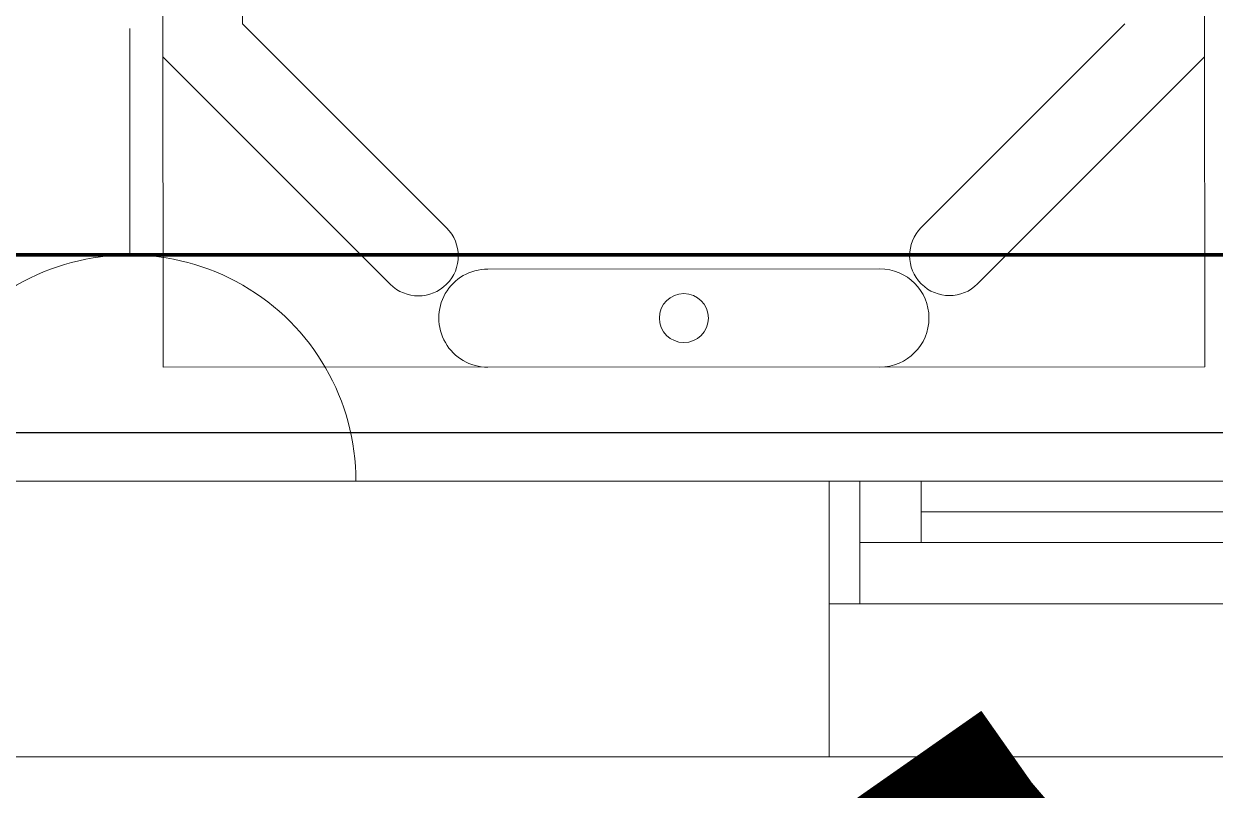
# Model space of a CAD drawing. Header units: metres. Extents: x 75097 to 220695, y -1557923 to -1361206.
# Drawn here: x 145995 to 146967, y -1411780 to -1411155 of the extents above; entities that cross this region are included whole.
import ezdxf

# ---------------------------------------------------------------- set-up
doc = ezdxf.new("R2010")
doc.units = ezdxf.units.M
doc.layers.get('0').update_dxf_attribs({"lineweight": 0})
for name, color, linetype, lineweight in [('A-100 - Copy$0$Aluminum', 8, 'Continuous', 0), ('A-100 - Copy$0$Medical Equipment and Furniture', 8, 'Continuous', 0), ('A-100 - Copy$0$Medical Equipment and Furniture1', 8, 'Continuous', 5), ('A-100 - Copy$0$Proj', 8, 'Continuous', 0), ('A-100 - Copy$0$Walls', 8, 'Continuous', 0)]:
    doc.layers.add(name, color=color, linetype=linetype, lineweight=lineweight)
doc.layers.add('A-100 - Copy$0$axes', color=8, linetype='Continuous')
doc.layers.add('E-POWR', color=7, linetype='Continuous', lineweight=9, true_color=0x4e7e3e)
doc.layers.add('REV 01', color=7, linetype='Continuous', lineweight=0, true_color=0xe41b4d)

# ---------------------------------------------------------------- blocks, each defined once
blk = doc.blocks.new('NORMAL SOCKET')
at = {"layer": 'E-POWR'}
for p, q in [((0, 307.7), (0, 615.4)), ((-307.7, 0), (307.7, 0))]:
    blk.add_line(p, q, dxfattribs=at)
blk.add_ellipse((0, 0), major_axis=(32.8, 305.9), ratio=1, start_param=4.81904, end_param=7.960633, dxfattribs=at)
blk = doc.blocks.new('*X149')
for p, q in [((5, 3), (5, 3)), ((5, 3), (5, 3)), ((5, 3), (5, 3)), ((5, 3), (5, 3)), ((5, 3), (5, 3)), ((5, 3), (5, 3)), ((5, 3), (5, 3)), ((5, 3), (5, 3)), ((5, 3), (5, 3)), ((5, 3), (5, 3)), ((5, 3), (5, 3)), ((5, 3), (5, 3)), ((5, 3), (5, 3)), ((5, 3), (5, 3)), ((5, 3), (5, 3)), ((5, 3), (5, 3)), ((5, 3), (5, 3)), ((5, 3), (5, 3)), ((5, 3), (5, 3)), ((5, 3), (5, 3)), ((5, 3), (5, 3)), ((5, 3), (5, 3)), ((5, 3), (5, 3)), ((5, 3), (5, 3)), ((5, 3), (5, 3)), ((5, 3), (5, 3)), ((5, 3), (5, 3)), ((5, 3), (5, 3)), ((5, 3), (5, 3)), ((5, 3), (5, 3)), ((5, 3), (5, 3)), ((5, 3), (5, 3)), ((5, 3), (5, 3)), ((5, 3), (5, 3)), ((5, 3), (5, 3)), ((5, 3), (5, 3)), ((5, 3), (5, 3)), ((5, 3), (5, 3)), ((5, 3), (5, 3)), ((5, 3), (5, 3)), ((5, 3), (5, 3)), ((5, 3), (5, 3)), ((5, 3), (5, 3)), ((5, 3), (5, 3)), ((5, 3), (5, 3)), ((5, 3), (5, 3)), ((5, 3), (5, 3)), ((5, 3), (5, 3)), ((5, 3), (5, 3)), ((5, 3), (5, 3)), ((5, 3), (5, 3)), ((5, 3), (5, 3)), ((5, 3), (5, 3)), ((5, 3), (5, 3)), ((5, 3), (5, 3)), ((5, 3), (5, 3)), ((5, 3), (5, 3)), ((5, 3), (5, 3)), ((5, 3), (5, 3)), ((5, 3), (5, 3)), ((5, 3), (5, 3)), ((5, 3), (5, 3)), ((5, 3), (5, 3)), ((5, 3), (5, 3)), ((5, 3), (5, 3)), ((5, 3), (5, 3)), ((6, 3), (5, 3)), ((5, 3), (5, 3)), ((6, 3), (5, 3)), ((5, 3), (5, 3)), ((6, 3), (5, 3)), ((5, 3), (5, 3)), ((6, 3), (5, 3)), ((5, 3), (5, 3)), ((5, 3), (5, 3)), ((5, 3), (5, 3)), ((5, 3), (5, 3)), ((5, 3), (5, 3)), ((5, 3), (5, 3)), ((5, 3), (5, 3)), ((5, 3), (5, 3)), ((5, 3), (5, 3)), ((5, 3), (5, 3)), ((5, 3), (5, 3)), ((5, 3), (5, 3)), ((5, 3), (5, 3)), ((5, 3), (5, 3)), ((5, 3), (5, 3)), ((5, 3), (5, 3)), ((5, 3), (5, 3)), ((5, 3), (5, 3)), ((5, 3), (5, 3)), ((5, 3), (5, 3)), ((5, 3), (5, 3)), ((5, 3), (5, 3)), ((5, 3), (5, 3)), ((6, 3), (6, 3)), ((6, 3), (6, 3)), ((6, 3), (6, 3)), ((6, 3), (6, 3)), ((6, 3), (6, 3)), ((6, 3), (6, 3)), ((6, 3), (6, 3)), ((6, 3), (6, 3)), ((6, 3), (6, 3)), ((6, 3), (6, 3)), ((6, 3), (6, 3)), ((6, 3), (6, 3)), ((6, 3), (6, 3)), ((6, 3), (6, 3)), ((6, 3), (6, 3)), ((6, 3), (6, 3)), ((6, 3), (6, 3)), ((6, 3), (6, 3)), ((6, 3), (6, 3)), ((6, 3), (6, 3)), ((6, 3), (6, 3)), ((6, 3), (6, 3)), ((6, 3), (6, 3)), ((6, 3), (6, 3)), ((6, 3), (6, 3)), ((6, 3), (6, 3)), ((6, 3), (6, 3)), ((6, 3), (6, 3)), ((6, 3), (6, 3)), ((6, 3), (6, 3)), ((6, 3), (6, 3)), ((6, 3), (6, 3)), ((6, 3), (6, 3)), ((6, 3), (6, 3)), ((6, 3), (6, 3)), ((6, 3), (6, 3)), ((6, 3), (6, 3)), ((6, 3), (6, 3)), ((6, 3), (6, 3)), ((6, 3), (6, 3)), ((6, 3), (6, 3)), ((6, 3), (6, 3)), ((6, 3), (6, 3)), ((6, 3), (6, 3)), ((6, 3), (6, 3)), ((6, 3), (6, 3)), ((6, 3), (6, 3)), ((6, 3), (6, 3)), ((6, 3), (6, 3)), ((6, 3), (6, 3)), ((6, 3), (6, 3)), ((6, 3), (6, 3)), ((6, 3), (6, 3)), ((6, 3), (6, 3)), ((6, 3), (6, 3)), ((6, 3), (6, 3)), ((6, 3), (6, 3)), ((6, 3), (6, 3)), ((6, 3), (6, 3)), ((6, 3), (6, 3)), ((6, 3), (6, 3)), ((6, 3), (6, 3)), ((6, 3), (6, 3)), ((6, 3), (6, 3)), ((6, 3), (6, 3)), ((6, 3), (6, 3)), ((6, 3), (6, 3)), ((6, 3), (6, 3)), ((6, 3), (6, 3)), ((6, 3), (6, 3)), ((6, 3), (6, 3)), ((6, 3), (6, 3)), ((6, 3), (6, 3)), ((6, 3), (6, 3)), ((6, 3), (6, 3)), ((6, 3), (6, 3)), ((6, 3), (6, 3)), ((6, 3), (6, 3)), ((6, 3), (6, 3)), ((6, 3), (6, 3)), ((6, 3), (6, 3)), ((6, 3), (6, 3)), ((6, 3), (6, 3)), ((6, 3), (6, 3)), ((6, 3), (6, 3)), ((6, 3), (6, 3)), ((6, 3), (6, 3)), ((6, 3), (6, 3)), ((6, 3), (6, 3)), ((6, 3), (6, 3)), ((6, 3), (6, 3)), ((6, 3), (6, 3)), ((6, 3), (6, 3)), ((6, 3), (6, 3)), ((6, 3), (6, 3)), ((6, 3), (6, 3)), ((6, 3), (6, 3)), ((6, 3), (6, 3)), ((6, 3), (6, 3)), ((6, 3), (6, 3)), ((6, 3), (6, 3)), ((6, 3), (6, 3)), ((6, 3), (6, 3)), ((6, 3), (6, 3)), ((6, 3), (6, 3)), ((6, 3), (6, 3)), ((6, 3), (6, 3)), ((6, 3), (6, 3)), ((6, 3), (6, 3)), ((6, 3), (6, 3)), ((6, 3), (6, 3)), ((6, 3), (6, 3)), ((6, 3), (6, 3)), ((6, 3), (6, 3)), ((6, 3), (6, 3)), ((6, 3), (6, 3)), ((6, 3), (6, 3)), ((6, 3), (6, 3)), ((6, 3), (6, 3)), ((6, 3), (6, 3)), ((6, 3), (6, 3)), ((6, 3), (6, 3)), ((6, 3), (6, 3)), ((6, 3), (6, 3)), ((6, 3), (6, 3)), ((6, 3), (6, 3)), ((6, 3), (6, 3)), ((6, 3), (6, 3)), ((6, 3), (6, 3)), ((6, 3), (6, 3)), ((6, 3), (6, 3)), ((6, 3), (6, 3)), ((6, 3), (6, 3)), ((6, 3), (6, 3)), ((6, 3), (6, 3)), ((6, 3), (6, 3)), ((6, 3), (6, 3)), ((6, 3), (6, 3)), ((6, 3), (6, 3)), ((6, 3), (6, 3)), ((6, 3), (6, 3)), ((6, 3), (6, 3)), ((6, 3), (6, 3)), ((6, 3), (6, 3)), ((6, 3), (6, 3)), ((6, 3), (6, 3)), ((6, 3), (6, 3)), ((6, 3), (6, 3)), ((6, 3), (6, 3)), ((6, 3), (6, 3)), ((6, 3), (6, 3)), ((6, 3), (6, 3)), ((6, 3), (6, 3)), ((6, 3), (6, 3)), ((6, 3), (6, 3)), ((6, 3), (6, 3)), ((6, 3), (6, 3)), ((6, 3), (6, 3)), ((6, 3), (6, 3)), ((6, 3), (6, 3)), ((6, 3), (6, 3)), ((6, 3), (6, 3)), ((6, 3), (6, 3)), ((6, 3), (6, 3)), ((6, 3), (6, 3)), ((6, 3), (6, 3)), ((6, 3), (6, 3)), ((6, 3), (6, 3)), ((6, 3), (6, 3)), ((6, 3), (6, 3)), ((6, 3), (6, 3)), ((6, 3), (6, 3)), ((6, 3), (6, 3)), ((6, 3), (6, 3)), ((6, 3), (6, 3)), ((6, 3), (6, 3)), ((6, 3), (6, 3)), ((6, 3), (6, 3)), ((6, 3), (6, 3)), ((6, 3), (6, 3)), ((6, 3), (6, 3)), ((6, 3), (6, 3)), ((6, 3), (6, 3)), ((6, 3), (6, 3)), ((6, 3), (6, 3)), ((6, 3), (6, 3)), ((6, 3), (6, 3)), ((6, 3), (6, 3)), ((6, 3), (6, 3)), ((6, 3), (6, 3)), ((6, 3), (6, 3)), ((6, 3), (6, 3)), ((6, 3), (6, 3)), ((6, 3), (6, 3)), ((6, 3), (6, 3)), ((6, 3), (6, 3)), ((6, 3), (6, 3)), ((6, 3), (6, 3)), ((6, 3), (6, 3)), ((6, 3), (6, 3)), ((6, 3), (6, 3)), ((6, 3), (6, 3)), ((6, 3), (6, 3)), ((6, 3), (6, 3)), ((6, 3), (5, 3)), ((6, 3), (5, 3)), ((6, 3), (5, 3)), ((6, 3), (5, 3)), ((6, 3), (5, 3)), ((6, 3), (6, 3)), ((6, 3), (6, 3)), ((6, 3), (6, 3)), ((6, 3), (6, 3)), ((6, 3), (6, 3)), ((6, 3), (6, 3)), ((6, 3), (6, 3)), ((6, 3), (6, 3)), ((6, 3), (6, 3)), ((6, 3), (6, 3)), ((6, 3), (6, 3)), ((6, 3), (6, 3)), ((6, 3), (6, 3)), ((6, 3), (6, 3)), ((6, 3), (6, 3)), ((6, 3), (6, 3)), ((6, 3), (6, 3)), ((6, 3), (6, 3)), ((6, 3), (6, 3)), ((6, 3), (6, 3)), ((6, 3), (6, 3)), ((6, 3), (6, 3)), ((6, 3), (6, 3)), ((6, 3), (6, 3)), ((6, 3), (6, 3)), ((6, 3), (6, 3)), ((6, 3), (6, 3)), ((6, 3), (6, 3)), ((6, 3), (6, 3)), ((6, 3), (6, 3)), ((6, 3), (6, 3)), ((6, 3), (6, 3)), ((6, 3), (6, 3)), ((6, 3), (6, 3)), ((6, 3), (6, 3)), ((6, 3), (6, 3)), ((6, 3), (6, 3)), ((6, 3), (6, 3)), ((6, 3), (6, 3)), ((6, 3), (6, 3)), ((6, 3), (6, 3)), ((6, 3), (6, 3)), ((6, 3), (6, 3)), ((6, 3), (6, 3)), ((6, 3), (6, 3)), ((6, 3), (6, 3)), ((6, 3), (6, 3)), ((6, 3), (6, 3)), ((6, 3), (6, 3)), ((6, 3), (6, 3)), ((6, 3), (6, 3)), ((6, 3), (6, 3)), ((6, 3), (6, 3)), ((6, 3), (6, 3)), ((6, 3), (6, 3)), ((6, 3), (6, 3)), ((6, 3), (6, 3)), ((6, 3), (6, 3)), ((6, 3), (6, 3)), ((6, 3), (6, 3)), ((6, 3), (6, 3)), ((6, 3), (6, 3)), ((6, 3), (6, 3)), ((6, 3), (6, 3)), ((6, 3), (6, 3)), ((6, 3), (6, 3)), ((6, 3), (6, 3)), ((6, 3), (6, 3)), ((6, 3), (6, 3)), ((6, 3), (6, 3)), ((6, 3), (6, 3)), ((6, 3), (6, 3)), ((6, 3), (6, 3)), ((6, 3), (6, 3)), ((6, 3), (6, 3)), ((6, 3), (6, 3)), ((6, 3), (6, 3)), ((6, 3), (6, 3)), ((6, 3), (6, 3)), ((6, 3), (6, 3)), ((6, 3), (6, 3)), ((6, 3), (6, 3)), ((6, 3), (6, 3)), ((6, 3), (6, 3)), ((6, 3), (6, 3)), ((6, 3), (6, 3)), ((6, 3), (6, 3)), ((6, 3), (6, 3)), ((6, 3), (6, 3)), ((6, 3), (6, 3)), ((6, 3), (6, 3)), ((6, 3), (6, 3)), ((6, 3), (6, 3)), ((6, 3), (6, 3)), ((6, 3), (6, 3)), ((6, 3), (6, 3)), ((6, 3), (6, 3)), ((6, 3), (6, 3)), ((6, 3), (6, 3)), ((6, 3), (6, 3)), ((6, 3), (6, 3)), ((6, 3), (6, 3)), ((6, 3), (6, 3)), ((6, 3), (6, 3)), ((6, 3), (6, 3)), ((6, 3), (6, 3)), ((6, 3), (6, 3)), ((6, 3), (6, 3)), ((6, 3), (6, 3)), ((6, 3), (6, 3)), ((6, 3), (6, 3)), ((6, 3), (6, 3)), ((6, 3), (6, 3)), ((6, 3), (6, 3)), ((6, 3), (6, 3)), ((6, 3), (6, 3)), ((6, 3), (6, 3)), ((6, 3), (6, 3)), ((6, 3), (6, 3)), ((6, 3), (6, 3)), ((6, 3), (6, 3)), ((6, 3), (6, 3)), ((6, 3), (6, 3)), ((6, 3), (6, 3)), ((6, 3), (6, 3)), ((6, 3), (6, 3)), ((6, 3), (6, 3)), ((6, 3), (6, 3)), ((6, 3), (6, 3)), ((6, 3), (6, 3)), ((6, 3), (6, 3)), ((6, 3), (6, 3)), ((6, 3), (6, 3)), ((6, 3), (6, 3)), ((6, 3), (6, 3)), ((6, 3), (6, 3)), ((6, 3), (6, 3)), ((6, 3), (6, 3)), ((6, 3), (6, 3)), ((6, 3), (6, 3)), ((6, 3), (6, 3)), ((6, 3), (6, 3)), ((6, 3), (6, 3)), ((6, 3), (6, 3)), ((6, 3), (6, 3)), ((6, 3), (6, 3)), ((6, 3), (6, 3)), ((6, 3), (6, 3)), ((6, 3), (6, 3)), ((6, 3), (6, 3)), ((6, 3), (6, 3)), ((6, 3), (6, 3)), ((6, 3), (6, 3)), ((6, 3), (6, 3)), ((6, 3), (6, 3)), ((6, 3), (6, 3)), ((6, 3), (6, 3)), ((6, 3), (6, 3)), ((6, 3), (6, 3)), ((6, 3), (6, 3)), ((6, 3), (6, 3)), ((6, 3), (6, 3)), ((6, 3), (6, 3)), ((6, 3), (6, 3)), ((6, 3), (6, 3)), ((6, 3), (6, 3)), ((6, 3), (6, 3)), ((6, 3), (6, 3)), ((6, 3), (6, 3)), ((6, 3), (6, 3)), ((6, 3), (6, 3)), ((6, 3), (6, 3)), ((6, 3), (6, 3)), ((6, 3), (6, 3)), ((6, 3), (6, 3)), ((6, 3), (6, 3)), ((6, 3), (6, 3)), ((6, 3), (6, 3)), ((6, 3), (6, 3)), ((6, 3), (6, 3)), ((6, 3), (6, 3)), ((6, 3), (6, 3)), ((6, 3), (6, 3)), ((6, 3), (6, 3)), ((6, 3), (6, 3)), ((6, 3), (6, 3)), ((6, 3), (6, 3)), ((6, 3), (6, 3)), ((6, 3), (6, 3)), ((6, 3), (6, 3)), ((6, 3), (6, 3)), ((6, 3), (6, 3)), ((6, 3), (6, 3)), ((6, 3), (6, 3)), ((6, 3), (6, 3)), ((6, 3), (6, 3)), ((6, 3), (6, 3)), ((6, 3), (6, 3)), ((6, 3), (6, 3)), ((6, 3), (6, 3)), ((6, 3), (6, 3)), ((6, 3), (6, 3)), ((6, 3), (6, 3)), ((6, 3), (6, 3)), ((6, 3), (6, 3)), ((6, 3), (6, 3)), ((6, 3), (6, 3)), ((6, 3), (6, 3)), ((6, 3), (6, 3)), ((6, 3), (6, 3)), ((6, 3), (6, 3)), ((6, 3), (6, 3)), ((6, 3), (6, 3)), ((6, 3), (6, 3)), ((6, 3), (6, 3)), ((6, 3), (6, 3)), ((6, 3), (6, 3)), ((6, 3), (6, 3)), ((6, 3), (6, 3)), ((6, 3), (6, 3)), ((6, 3), (6, 3)), ((6, 3), (6, 3)), ((6, 3), (6, 3)), ((6, 3), (6, 3)), ((6, 3), (6, 3)), ((6, 3), (6, 3)), ((6, 3), (6, 3)), ((6, 3), (6, 3)), ((6, 3), (6, 3)), ((6, 3), (6, 3)), ((6, 3), (6, 3)), ((6, 3), (6, 3)), ((6, 3), (6, 3)), ((6, 3), (6, 3)), ((6, 3), (6, 3)), ((6, 3), (6, 3)), ((6, 3), (6, 3)), ((6, 3), (6, 3)), ((6, 3), (6, 3)), ((6, 3), (6, 3)), ((6, 3), (6, 3)), ((6, 3), (6, 3)), ((6, 3), (6, 3)), ((6, 3), (6, 3)), ((6, 3), (6, 3)), ((6, 3), (6, 3)), ((6, 3), (6, 3)), ((6, 3), (6, 3)), ((6, 3), (6, 3)), ((6, 3), (6, 3)), ((6, 3), (6, 3)), ((6, 3), (6, 3)), ((6, 3), (6, 3)), ((6, 3), (6, 3)), ((6, 3), (6, 3)), ((6, 3), (6, 3)), ((6, 3), (6, 3)), ((6, 3), (6, 3)), ((6, 3), (6, 3)), ((6, 3), (6, 3)), ((6, 3), (6, 3)), ((6, 3), (6, 3)), ((6, 3), (6, 3)), ((6, 3), (6, 3)), ((6, 3), (6, 3)), ((6, 3), (6, 3)), ((6, 3), (6, 3)), ((6, 3), (6, 3)), ((6, 3), (6, 3)), ((6, 3), (6, 3)), ((6, 3), (6, 3)), ((6, 3), (6, 3)), ((6, 3), (6, 3)), ((6, 3), (6, 3)), ((6, 3), (6, 3)), ((6, 3), (6, 3)), ((6, 3), (6, 3)), ((6, 3), (6, 3)), ((6, 3), (6, 3)), ((6, 3), (6, 3)), ((6, 3), (6, 3)), ((6, 3), (6, 3)), ((6, 3), (6, 3)), ((6, 3), (6, 3)), ((6, 3), (6, 3)), ((6, 3), (6, 3)), ((6, 3), (6, 3)), ((6, 3), (6, 3)), ((6, 3), (6, 3)), ((6, 3), (6, 3)), ((6, 3), (6, 3)), ((6, 3), (6, 3)), ((6, 3), (6, 3)), ((6, 3), (6, 3)), ((6, 3), (6, 3)), ((6, 3), (6, 3)), ((6, 3), (6, 3)), ((6, 3), (6, 3)), ((6, 3), (6, 3)), ((6, 3), (6, 3)), ((6, 3), (6, 3)), ((6, 3), (6, 3)), ((6, 3), (6, 3)), ((6, 3), (6, 3)), ((6, 3), (6, 3)), ((6, 3), (6, 3)), ((6, 3), (6, 3)), ((6, 3), (6, 3)), ((6, 3), (6, 3)), ((6, 3), (6, 3)), ((6, 3), (6, 3)), ((6, 3), (6, 3)), ((6, 3), (6, 3)), ((6, 3), (6, 3)), ((6, 3), (6, 3)), ((6, 3), (6, 3)), ((6, 3), (6, 3))]:
    blk.add_line(p, q)
blk = doc.blocks.new('*X150')
for p, q in [((13, 1), (13, 1)), ((13, 1), (13, 1)), ((13, 1), (13, 1)), ((13, 1), (13, 1)), ((13, 1), (13, 1)), ((13, 1), (13, 1)), ((13, 1), (13, 1)), ((13, 1), (13, 1)), ((13, 1), (13, 1)), ((13, 1), (13, 1)), ((13, 1), (13, 1)), ((13, 1), (13, 1)), ((13, 1), (13, 1)), ((13, 1), (13, 1)), ((13, 1), (13, 1)), ((13, 1), (14, 1)), ((13, 1), (14, 1)), ((13, 1), (14, 1)), ((13, 1), (13, 1)), ((13, 1), (13, 1)), ((13, 1), (13, 1)), ((13, 1), (13, 1)), ((13, 1), (13, 1)), ((13, 1), (13, 1)), ((13, 1), (13, 1)), ((13, 1), (13, 1)), ((13, 1), (13, 1)), ((13, 1), (13, 1)), ((13, 1), (13, 1)), ((13, 1), (13, 1)), ((13, 1), (13, 1)), ((13, 1), (13, 1)), ((13, 1), (13, 1)), ((13, 1), (13, 1)), ((13, 1), (13, 1)), ((13, 1), (13, 1)), ((13, 1), (13, 1)), ((13, 1), (13, 1)), ((13, 1), (13, 1)), ((13, 1), (13, 1)), ((13, 1), (13, 1)), ((13, 1), (13, 1)), ((13, 1), (13, 1)), ((13, 1), (13, 1)), ((13, 1), (13, 1)), ((13, 1), (13, 1)), ((13, 1), (13, 1)), ((13, 1), (13, 1)), ((13, 1), (13, 1)), ((13, 1), (13, 1)), ((13, 1), (13, 1)), ((13, 1), (13, 1)), ((13, 1), (13, 1)), ((13, 1), (13, 1)), ((13, 1), (13, 1)), ((13, 1), (13, 1)), ((13, 1), (13, 1)), ((13, 1), (13, 1)), ((13, 1), (13, 1)), ((13, 1), (13, 1)), ((13, 1), (13, 1)), ((13, 1), (13, 1)), ((13, 1), (13, 1)), ((13, 1), (13, 1)), ((13, 1), (13, 1)), ((13, 1), (13, 1)), ((13, 1), (13, 1)), ((13, 1), (13, 1)), ((13, 1), (13, 1)), ((13, 1), (13, 1)), ((13, 1), (13, 1)), ((13, 1), (13, 1)), ((13, 1), (13, 1)), ((13, 1), (13, 1)), ((13, 1), (13, 1)), ((13, 1), (13, 1)), ((13, 1), (13, 1)), ((13, 1), (13, 1)), ((13, 1), (13, 1)), ((13, 1), (13, 1)), ((13, 1), (13, 1)), ((13, 1), (13, 1)), ((13, 1), (13, 1)), ((13, 1), (13, 1)), ((13, 1), (13, 1)), ((13, 1), (13, 1)), ((13, 1), (13, 1)), ((13, 1), (13, 1)), ((13, 1), (13, 1)), ((13, 1), (13, 1)), ((13, 1), (13, 1)), ((13, 1), (13, 1)), ((13, 1), (13, 1)), ((13, 1), (13, 1)), ((13, 1), (13, 1)), ((13, 1), (13, 1)), ((13, 1), (13, 1)), ((13, 1), (13, 1)), ((13, 1), (13, 1)), ((13, 1), (13, 1)), ((13, 1), (13, 1)), ((13, 1), (13, 1)), ((13, 1), (13, 1)), ((13, 1), (13, 1)), ((13, 1), (13, 1)), ((13, 1), (13, 1)), ((13, 1), (13, 1)), ((13, 1), (13, 1)), ((13, 1), (13, 1)), ((13, 1), (13, 1)), ((13, 1), (13, 1)), ((13, 1), (13, 1)), ((13, 1), (13, 1)), ((13, 1), (13, 1)), ((13, 1), (13, 1)), ((13, 1), (13, 1)), ((13, 1), (13, 1)), ((13, 1), (13, 1)), ((13, 1), (13, 1)), ((13, 1), (13, 1)), ((13, 1), (13, 1)), ((13, 1), (13, 1)), ((13, 1), (13, 1)), ((13, 1), (14, 1)), ((13, 0), (13, 0)), ((13, 0), (13, 0)), ((13, 0), (13, 0)), ((13, 0), (13, 0)), ((13, 0), (13, 0)), ((13, 0), (13, 0)), ((13, 0), (13, 0)), ((13, 0), (13, 0)), ((13, 0), (13, 0)), ((13, 0), (13, 0)), ((13, 0), (13, 0)), ((13, 0), (13, 0)), ((13, 0), (13, 0)), ((13, 0), (13, 0)), ((13, 0), (13, 0)), ((13, 0), (13, 0)), ((13, 0), (13, 0)), ((13, 0), (13, 0)), ((13, 0), (13, 0)), ((13, 0), (13, 0)), ((13, 0), (13, 0)), ((13, 0), (13, 0)), ((13, 0), (13, 0)), ((13, 0), (13, 0)), ((13, 0), (13, 0)), ((13, 0), (13, 0)), ((13, 0), (13, 0)), ((13, 0), (13, 0)), ((13, 0), (13, 0)), ((13, 0), (13, 0)), ((13, 0), (13, 0)), ((13, 0), (13, 0)), ((13, 0), (13, 0)), ((13, 0), (13, 0)), ((13, 0), (13, 0)), ((13, 0), (13, 0)), ((13, 0), (13, 0)), ((13, 0), (13, 0)), ((13, 0), (13, 0)), ((13, 0), (13, 0)), ((13, 0), (13, 0)), ((13, 0), (13, 0)), ((13, 0), (13, 0)), ((13, 0), (13, 0)), ((13, 0), (13, 0)), ((13, 0), (13, 0)), ((13, 0), (13, 0)), ((13, 0), (13, 0)), ((13, 0), (14, 0)), ((13, 0), (14, 0)), ((13, 0), (13, 0)), ((13, 0), (14, 0)), ((14, 1), (14, 1)), ((14, 1), (14, 1)), ((14, 1), (14, 1)), ((14, 1), (14, 1)), ((14, 1), (14, 1)), ((14, 1), (14, 1)), ((14, 1), (14, 1)), ((14, 1), (14, 1)), ((14, 1), (14, 1)), ((14, 1), (14, 1)), ((14, 1), (14, 1)), ((14, 1), (14, 1)), ((14, 1), (14, 1)), ((14, 1), (14, 1)), ((14, 1), (14, 1)), ((14, 1), (14, 1)), ((14, 1), (14, 1)), ((14, 1), (14, 1)), ((14, 1), (14, 1)), ((14, 1), (14, 1)), ((14, 1), (14, 1)), ((14, 1), (14, 1)), ((14, 1), (14, 1)), ((14, 1), (14, 1)), ((14, 1), (14, 1)), ((14, 1), (14, 1)), ((14, 1), (14, 1)), ((14, 1), (14, 1)), ((14, 1), (14, 1)), ((14, 1), (14, 1)), ((14, 1), (14, 1)), ((14, 1), (14, 1)), ((14, 1), (14, 1)), ((14, 1), (14, 1)), ((14, 1), (14, 1)), ((14, 1), (14, 1)), ((14, 1), (14, 1)), ((14, 1), (14, 1)), ((14, 1), (14, 1)), ((14, 1), (14, 1)), ((14, 1), (14, 1)), ((14, 1), (14, 1)), ((14, 1), (14, 1)), ((14, 1), (14, 1)), ((14, 1), (14, 1)), ((14, 1), (14, 1)), ((14, 1), (14, 1)), ((14, 1), (14, 1)), ((14, 1), (14, 1)), ((14, 1), (14, 1)), ((14, 1), (14, 1)), ((14, 1), (14, 1)), ((14, 1), (14, 1)), ((14, 1), (14, 1)), ((14, 1), (14, 1)), ((14, 1), (14, 1)), ((14, 1), (14, 1)), ((14, 1), (14, 1)), ((14, 1), (14, 1)), ((14, 1), (14, 1)), ((14, 1), (14, 1)), ((14, 1), (14, 1)), ((14, 1), (14, 1)), ((14, 1), (14, 1)), ((14, 1), (14, 1)), ((14, 1), (14, 1)), ((14, 1), (14, 1)), ((14, 1), (14, 1)), ((14, 1), (14, 1)), ((14, 1), (14, 1)), ((14, 1), (14, 1)), ((14, 1), (14, 1)), ((14, 1), (14, 1)), ((14, 1), (14, 1)), ((14, 1), (14, 1)), ((14, 1), (14, 1)), ((14, 1), (14, 1)), ((14, 1), (14, 1)), ((14, 1), (14, 1)), ((14, 1), (14, 1)), ((14, 1), (14, 1)), ((14, 1), (14, 1)), ((14, 1), (14, 1)), ((14, 1), (14, 1)), ((14, 1), (14, 1)), ((14, 1), (14, 1)), ((14, 1), (14, 1)), ((14, 1), (14, 1)), ((14, 1), (14, 1)), ((14, 1), (14, 1)), ((14, 1), (14, 1)), ((14, 1), (14, 1)), ((14, 1), (14, 1)), ((14, 1), (14, 1)), ((14, 0), (14, 0)), ((14, 0), (14, 0)), ((14, 0), (14, 0)), ((14, 0), (14, 0)), ((14, 0), (14, 0)), ((14, 0), (14, 0)), ((14, 0), (14, 0)), ((14, 0), (14, 0)), ((14, 0), (14, 0)), ((14, 0), (14, 0)), ((14, 0), (14, 0)), ((14, 0), (14, 0)), ((14, 0), (14, 0)), ((14, 0), (14, 0)), ((14, 0), (14, 0)), ((14, 0), (14, 0)), ((14, 0), (14, 0)), ((14, 0), (14, 0)), ((14, 0), (14, 0)), ((14, 0), (14, 0)), ((14, 0), (14, 0)), ((14, 0), (14, 0)), ((14, 0), (14, 0)), ((14, 0), (14, 0)), ((14, 0), (14, 0)), ((14, 0), (14, 0)), ((14, 0), (14, 0)), ((14, 0), (14, 0)), ((14, 0), (14, 0)), ((14, 0), (14, 0)), ((14, 0), (14, 0)), ((14, 0), (14, 0)), ((14, 0), (14, 0)), ((14, 0), (14, 0)), ((14, 0), (14, 0)), ((14, 0), (14, 0)), ((14, 0), (14, 0)), ((14, 0), (14, 0)), ((14, 0), (14, 0)), ((14, 0), (14, 0)), ((14, 0), (14, 0)), ((14, 0), (14, 0)), ((14, 0), (14, 0)), ((14, 0), (14, 0)), ((14, 0), (14, 0)), ((14, 0), (14, 0)), ((14, 0), (14, 0)), ((14, 0), (14, 0)), ((13, 0), (13, 0)), ((13, 0), (14, 0)), ((13, 0), (13, 0)), ((13, 0), (14, 0)), ((13, 0), (13, 0)), ((13, 0), (14, 0)), ((13, 0), (13, 0)), ((13, 0), (13, 0)), ((13, 0), (13, 0)), ((13, 0), (13, 0)), ((13, 0), (14, 0)), ((13, 0), (13, 0)), ((13, 0), (14, 0)), ((13, 0), (13, 0)), ((13, 0), (14, 0)), ((13, 0), (13, 0)), ((13, 0), (14, 0)), ((13, 0), (13, 0)), ((13, 0), (14, 0)), ((13, 0), (13, 0)), ((13, 0), (14, 0)), ((13, 0), (13, 0)), ((13, 0), (14, 0)), ((13, 0), (13, 0)), ((13, 0), (13, 0)), ((13, 0), (13, 0)), ((13, 0), (14, 0)), ((13, 0), (13, 0)), ((13, 0), (14, 0)), ((13, 0), (13, 0)), ((13, 0), (14, 0)), ((13, 0), (13, 0)), ((13, 0), (14, 0)), ((13, 0), (13, 0)), ((13, 0), (13, 0)), ((13, 0), (13, 0)), ((13, 0), (13, 0)), ((13, 0), (13, 0)), ((13, 0), (13, 0)), ((13, 0), (13, 0)), ((13, 0), (13, 0)), ((13, 0), (13, 0)), ((13, 0), (13, 0)), ((13, 0), (13, 0)), ((13, 0), (13, 0)), ((13, 0), (13, 0)), ((13, 0), (13, 0)), ((13, 0), (13, 0)), ((13, 0), (13, 0)), ((13, 0), (13, 0)), ((13, 0), (13, 0)), ((13, 0), (13, 0)), ((13, 0), (13, 0)), ((13, 0), (13, 0)), ((13, 0), (13, 0)), ((13, 0), (13, 0)), ((13, 0), (13, 0)), ((13, 0), (13, 0)), ((13, 0), (13, 0)), ((13, 0), (13, 0)), ((13, 0), (13, 0)), ((13, 0), (13, 0)), ((13, 0), (13, 0)), ((13, 0), (13, 0)), ((13, -1), (13, -1)), ((13, -1), (13, -1)), ((13, -1), (13, -1)), ((13, -1), (13, -1)), ((13, -1), (13, -1)), ((13, -1), (14, -1)), ((13, -1), (13, -1)), ((14, 0), (14, 0)), ((14, 0), (14, 0)), ((14, 0), (14, 0)), ((14, 0), (14, 0)), ((14, 0), (14, 0)), ((14, 0), (14, 0)), ((14, 0), (14, 0)), ((14, 0), (14, 0)), ((14, 0), (14, 0)), ((14, 0), (14, 0)), ((14, 0), (14, 0)), ((14, 0), (14, 0)), ((14, 0), (14, 0)), ((14, 0), (14, 0)), ((14, 0), (14, 0)), ((13, 0), (14, 0)), ((14, 0), (14, 0)), ((14, 0), (14, 0)), ((14, 0), (14, 0)), ((14, 0), (14, 0)), ((14, 0), (14, 0)), ((14, 0), (14, 0)), ((14, 0), (14, 0)), ((14, 0), (14, 0)), ((14, 0), (14, 0)), ((14, 0), (14, 0)), ((14, 0), (14, 0)), ((14, 0), (14, 0)), ((14, 0), (14, 0)), ((14, 0), (14, 0)), ((14, 0), (14, 0)), ((14, 0), (14, 0)), ((14, 0), (14, 0)), ((14, 0), (14, 0)), ((14, 0), (14, 0)), ((14, 0), (14, 0)), ((14, 0), (14, 0)), ((14, 0), (14, 0)), ((14, 0), (14, 0)), ((14, 0), (14, 0)), ((14, 0), (14, 0)), ((14, 0), (14, 0)), ((14, 0), (14, 0)), ((14, 0), (14, 0)), ((14, 0), (14, 0)), ((14, 0), (14, 0)), ((14, 0), (14, 0)), ((14, 0), (14, 0)), ((14, 0), (14, 0)), ((14, 0), (14, 0)), ((14, -1), (14, -1)), ((14, -1), (14, -1)), ((14, -1), (14, -1)), ((14, -1), (14, -1)), ((14, -1), (14, -1))]:
    blk.add_line(p, q)
blk = doc.blocks.new('A-100 - Copy$0$HF16786E-P')
at = {"layer": 'A-100 - Copy$0$Medical Equipment and Furniture1'}
for p, q in [((0, 0.425), (-2.14, 0.425)), ((-0.25308, 0.425), (-0.06779, 0.23971)), ((0, -0.425), (0, 0.425)), ((-0.28, 0.36), (-0.11375, 0.19375)), ((-0.08, -0.16), (-0.08, 0.16)), ((-0.1136, -0.1936), (-0.28, -0.36)), ((-0.06763, -0.23956), (-0.25308, -0.425)), ((-1.86, -0.36), (-0.28, -0.36)), ((-2.14, -0.425), (0, -0.425))]:
    blk.add_line(p, q, dxfattribs=at)
for points in [[(0, 0.425), (0, 0.425), (0, 0.425), (0, 0.425), (0, 0.425), (0, 0.425), (0, 0.425), (0, 0.425), (0, 0.425), (0, 0.425), (0, 0.425), (0, 0.425), (0, 0.425), (0, 0.425), (0, 0.425), (0, 0.425), (0, 0.425), (0, 0.425), (0, 0.425), (0, 0.425), (0, 0.425), (0, 0.425), (0, 0.425), (0, 0.425), (0, 0.425), (0, 0.425), (0, 0.425), (0, 0.425), (0, 0.425), (0, 0.425), (0, 0.425), (0, 0.425), (0, 0.425), (0, 0.425), (0, 0.425), (0, 0.425), (0, 0.425), (0, 0.425), (0, 0.425), (0, 0.425), (0, 0.425), (0, 0.425), (0, 0.425), (0, 0.425), (0, 0.425), (0, 0.425), (0, 0.425), (0, 0.425), (0, 0.425), (0, 0.425), (0, 0.425), (0, 0.425), (0, 0.425), (0, 0.425), (0, 0.425), (0, 0.425), (0, 0.425), (0, 0.425), (0, 0.425), (0, 0.425), (0, 0.425), (0, 0.425), (0, 0.425), (0, 0.425), (0, 0.425), (0, 0.425), (0, 0.425), (0, 0.425), (0, 0.425), (0, 0.425), (0, 0.425), (0, 0.425), (0, 0.425), (0, 0.425), (0, 0.425), (0, 0.425), (0, 0.425), (0, 0.425), (0, 0.425), (0, 0.425), (0, 0.425), (0, 0.425), (0, 0.425), (0, 0.425), (0, 0.425), (0, 0.425), (0, 0.425), (0, 0.425), (0, 0.425), (0, 0.425), (0, 0.425), (0, 0.425), (0, 0.425), (0, 0.425), (0, 0.425), (0, 0.425), (0, 0.425), (0, 0.425), (0, 0.425), (0, 0.425), (0, 0.425), (0, 0.425), (0, 0.425), (0, 0.425), (0, 0.425), (0, 0.425), (0, 0.425), (0, 0.425), (0, 0.425), (0, 0.425), (0, 0.425), (0, 0.425), (0, 0.425), (0, 0.425), (0, 0.425), (0, 0.425), (0, 0.425), (0, 0.425), (0, 0.425), (0, 0.425), (0, 0.425), (0, 0.425), (0, 0.425), (0, 0.425), (0, 0.425), (0, 0.425), (0, 0.425), (0, 0.425), (0, 0.425), (0, 0.425), (0, 0.425), (0, 0.425), (0, 0.425), (0, 0.425), (0, 0.425), (0, 0.425), (0, 0.425), (0, 0.425), (0, 0.425), (0, 0.425), (0, 0.425), (0, 0.425), (0, 0.425), (0, 0.425), (0, 0.425), (0, 0.425), (0, 0.425), (0, 0.425), (0, 0.425), (0, 0.425), (0, 0.425), (0, 0.425), (0, 0.425), (0, 0.425), (0, 0.425), (0, 0.425), (0, 0.425), (0, 0.425), (0, 0.425), (0, 0.425), (0, 0.425), (0, 0.425), (0, 0.425), (0, 0.425), (0, 0.425), (0, 0.425), (0, 0.425), (0, 0.425), (0, 0.425), (0, 0.425), (0, 0.425), (0, 0.425), (0, 0.425), (0, 0.425), (0, 0.425), (0, 0.425), (0, 0.425), (0, 0.425), (0, 0.425), (0, 0.425), (0, 0.425), (0, 0.425), (0, 0.425), (0, 0.425), (0, 0.425), (0, 0.425), (0, 0.425), (0, 0.425), (0, 0.425), (0, 0.425), (0, 0.425), (0, 0.425), (0, 0.425), (0, 0.425), (0, 0.425), (0, 0.425), (0, 0.425), (0, 0.425), (0, 0.425), (0, 0.425), (0, 0.425), (0, 0.425), (0, 0.425), (0, 0.425), (0, 0.425), (0, 0.425), (0, 0.425), (0, 0.425), (0, 0.425), (0, 0.425), (0, 0.425), (0, 0.425), (0, 0.425), (0, 0.425), (0, 0.425), (0, 0.425), (0, 0.425), (0, 0.425), (0, 0.425)], [(0, 0.425), (0, 0.425), (0, 0.425), (0, 0.425), (0, 0.425), (0, 0.425), (0, 0.425), (0, 0.425), (0, 0.425), (0, 0.425), (0, 0.425), (0, 0.425), (0, 0.425), (0, 0.425), (0, 0.425), (0, 0.425), (0, 0.425), (0, 0.425), (0, 0.425), (0, 0.425), (0, 0.425), (0, 0.425), (0, 0.425), (0, 0.425), (0, 0.425), (0, 0.425), (0, 0.425), (0, 0.425), (0, 0.425), (0, 0.425), (0, 0.425), (0, 0.425), (0, 0.425), (0, 0.425), (0, 0.425), (0, 0.425), (0, 0.425), (0, 0.425), (0, 0.425), (0, 0.425), (0, 0.425), (0, 0.425), (0, 0.425), (0, 0.425), (0, 0.425), (0, 0.425), (0, 0.425), (0, 0.425), (0, 0.425), (0, 0.425), (0, 0.425), (0, 0.425), (0, 0.425), (0, 0.425), (0, 0.425), (0, 0.425), (0, 0.425), (0, 0.425), (0, 0.425), (0, 0.425), (0, 0.425), (0, 0.425), (0, 0.425), (0, 0.425), (0, 0.425), (0, 0.425), (0, 0.425), (0, 0.425), (0, 0.425), (0, 0.425), (0, 0.425), (0, 0.425), (0, 0.425), (0, 0.425), (0, 0.425), (0, 0.425), (0, 0.425), (0, 0.425), (0, 0.425), (0, 0.425), (0, 0.425), (0, 0.425), (0, 0.425), (0, 0.425), (0, 0.425), (0, 0.425), (0, 0.425), (0, 0.425), (0, 0.425), (0, 0.425), (0, 0.425), (0, 0.425), (0, 0.425), (0, 0.425), (0, 0.425), (0, 0.425), (0, 0.425), (0, 0.425), (0, 0.425), (0, 0.425), (0, 0.425), (0, 0.425), (0, 0.425), (0, 0.425), (0, 0.425), (0, 0.425), (0, 0.425), (0, 0.425), (0, 0.425), (0, 0.425), (0, 0.425), (0, 0.425), (0, 0.425), (0, 0.425), (0, 0.425), (0, 0.425), (0, 0.425), (0, 0.425), (0, 0.425), (0, 0.425), (0, 0.425), (0, 0.425), (0, 0.425), (0, 0.425), (0, 0.425), (0, 0.425), (0, 0.425), (0, 0.425), (0, 0.425), (0, 0.425), (0, 0.425), (0, 0.425), (0, 0.425), (0, 0.425), (0, 0.425), (0, 0.425), (0, 0.425), (0, 0.425), (0, 0.425), (0, 0.425), (0, 0.425), (0, 0.425), (0, 0.425), (0, 0.425), (0, 0.425), (0, 0.425), (0, 0.425), (0, 0.425), (0, 0.425), (0, 0.425), (0, 0.425), (0, 0.425), (0, 0.425), (0, 0.425), (0, 0.425), (0, 0.425), (0, 0.425), (0, 0.425), (0, 0.425), (0, 0.425), (0, 0.425), (0, 0.425), (0, 0.425), (0, 0.425), (0, 0.425), (0, 0.425), (0, 0.425), (0, 0.425), (0, 0.425), (0, 0.425), (0, 0.425), (0, 0.425), (0, 0.425), (0, 0.425), (0, 0.425), (0, 0.425), (0, 0.425), (0, 0.425), (0, 0.425), (0, 0.425), (0, 0.425), (0, 0.425), (0, 0.425), (0, 0.425), (0, 0.425), (0, 0.425), (0, 0.425), (0, 0.425), (0, 0.425), (0, 0.425), (0, 0.425), (0, 0.425), (0, 0.425), (0, 0.425), (0, 0.425), (0, 0.425), (0, 0.425), (0, 0.425), (0, 0.425), (0, 0.425), (0, 0.425), (0, 0.425), (0, 0.425), (0, 0.425), (0, 0.425), (0, 0.425), (0, 0.425), (0, 0.425), (0, 0.425), (0, 0.425), (0, 0.425), (0, 0.425), (0, 0.425), (0, 0.425)], [(0, 0.425), (0, 0.425), (0, 0.425), (0, 0.425), (0, 0.425), (0, 0.425), (0, 0.425), (0, 0.425), (0, 0.425), (0, 0.425), (0, 0.425), (0, 0.425), (0, 0.425), (0, 0.425), (0, 0.425), (0, 0.425), (0, 0.425), (0, 0.425), (0, 0.425), (0, 0.425), (0, 0.425), (0, 0.425), (0, 0.425), (0, 0.425), (0, 0.425), (0, 0.425), (0, 0.425), (0, 0.425), (0, 0.425), (0, 0.425), (0, 0.425), (0, 0.425), (0, 0.425), (0, 0.425), (0, 0.425), (0, 0.425), (0, 0.425), (0, 0.425), (0, 0.425), (0, 0.425), (0, 0.425), (0, 0.425), (0, 0.425), (0, 0.425), (0, 0.425), (0, 0.425), (0, 0.425), (0, 0.425), (0, 0.425), (0, 0.425), (0, 0.425), (0, 0.425), (0, 0.425), (0, 0.425), (0, 0.425), (0, 0.425), (0, 0.425), (0, 0.425), (0, 0.425), (0, 0.425), (0, 0.425), (0, 0.425), (0, 0.425), (0, 0.425), (0, 0.425), (0, 0.425), (0, 0.425), (0, 0.425), (0, 0.425), (0, 0.425), (0, 0.425), (0, 0.425), (0, 0.425), (0, 0.425), (0, 0.425), (0, 0.425), (0, 0.425), (0, 0.425), (0, 0.425), (0, 0.425), (0, 0.425), (0, 0.425), (0, 0.425), (0, 0.425), (0, 0.425), (0, 0.425), (0, 0.425), (0, 0.425), (0, 0.425), (0, 0.425), (0, 0.425), (0, 0.425), (0, 0.425), (0, 0.425), (0, 0.425), (0, 0.425), (0, 0.425), (0, 0.425), (0, 0.425), (0, 0.425), (0, 0.425), (0, 0.425), (0, 0.425), (0, 0.425), (0, 0.425), (0, 0.425), (0, 0.425), (0, 0.425), (0, 0.425), (0, 0.425), (0, 0.425), (0, 0.425), (0, 0.425), (0, 0.425), (0, 0.425), (0, 0.425), (0, 0.425), (0, 0.425), (0, 0.425), (0, 0.425), (0, 0.425), (0, 0.425), (0, 0.425), (0, 0.425), (0, 0.425), (0, 0.425), (0, 0.425), (0, 0.425), (0, 0.425), (0, 0.425), (0, 0.425), (0, 0.425), (0, 0.425), (0, 0.425), (0, 0.425), (0, 0.425), (0, 0.425), (0, 0.425), (0, 0.425), (0, 0.425), (0, 0.425), (0, 0.425), (0, 0.425), (0, 0.425), (0, 0.425), (0, 0.425), (0, 0.425), (0, 0.425), (0, 0.425), (0, 0.425), (0, 0.425), (0, 0.425), (0, 0.425), (0, 0.425), (0, 0.425), (0, 0.425), (0, 0.425), (0, 0.425), (0, 0.425), (0, 0.425), (0, 0.425), (0, 0.425), (0, 0.425), (0, 0.425), (0, 0.425), (0, 0.425), (0, 0.425), (0, 0.425), (0, 0.425), (0, 0.425), (0, 0.425), (0, 0.425), (0, 0.425), (0, 0.425), (0, 0.425), (0, 0.425), (0, 0.425), (0, 0.425), (0, 0.425), (0, 0.425), (0, 0.425), (0, 0.425), (0, 0.425), (0, 0.425), (0, 0.425), (0, 0.425), (0, 0.425), (0, 0.425), (0, 0.425), (0, 0.425), (0, 0.425), (0, 0.425), (0, 0.425), (0, 0.425), (0, 0.425), (0, 0.425), (0, 0.425), (0, 0.425), (0, 0.425), (0, 0.425), (0, 0.425), (0, 0.425), (0, 0.425), (0, 0.425), (0, 0.425), (0, 0.425), (0, 0.425), (0, 0.425), (0, 0.425), (0, 0.425), (0, 0.425), (0, 0.425), (0, 0.425), (0, 0.425), (0, 0.425), (0, 0.425), (0, 0.425), (0, 0.425), (0, 0.425), (0, 0.425), (0, 0.425), (0, 0.425), (0, 0.425), (0, 0.425), (0, 0.425), (0, 0.425), (0, 0.425), (0, 0.425), (0, 0.425), (0, 0.425), (0, 0.425), (0, 0.425), (0, 0.425), (0, 0.425), (0, 0.425), (0, 0.425), (0, 0.425), (0, 0.425), (0, 0.425), (0, 0.425), (0, 0.425), (0, 0.425), (0, 0.425), (0, 0.425), (0, 0.425), (0, 0.425), (0, 0.425), (0, 0.425), (0, 0.425), (0, 0.425), (0, 0.425), (0, 0.425), (0, 0.425), (0, 0.425), (0, 0.425), (0, 0.425), (0, 0.425), (0, 0.425), (0, 0.425), (0, 0.425), (0, 0.425), (0, 0.425), (0, 0.425), (0, 0.425), (0, 0.425), (0, 0.425), (0, 0.425), (0, 0.425), (0, 0.425), (0, 0.425), (0, 0.425), (0, 0.425), (0, 0.425), (0, 0.425), (0, 0.425), (0, 0.425), (0, 0.425)]]:
    blk.add_lwpolyline(points, close=True, dxfattribs=at)
for points in [[(0, 0.425), (0, 0.425), (0, 0.425), (0, 0.425), (0, 0.425), (0, 0.425), (0, 0.425), (0, 0.425), (0, 0.425), (0, 0.425), (0, 0.425), (0, 0.425), (0, 0.425), (0, 0.425), (0, 0.425)], [(0, 0.425), (0, 0.425), (0, 0.425), (0, 0.425), (0, 0.425), (0, 0.425), (0, 0.425), (0, 0.425), (0, 0.425), (0, 0.425), (0, 0.425), (0, 0.425), (0, 0.425), (0, 0.425), (0, 0.425), (0, 0.425), (0, 0.425), (0, 0.425), (0, 0.425), (0, 0.425), (0, 0.425), (0, 0.425), (0, 0.425), (0, 0.425), (0, 0.425), (0, 0.425), (0, 0.425), (0, 0.425), (0, 0.425), (0, 0.425), (0, 0.425), (0, 0.425), (0, 0.425), (0, 0.425), (0, 0.425), (0, 0.425), (0, 0.425), (0, 0.425), (0, 0.425), (0, 0.425), (0, 0.425), (0, 0.425), (0, 0.425), (0, 0.425), (0, 0.425), (0, 0.425), (0, 0.425), (0, 0.425), (0, 0.425), (0, 0.425), (0, 0.425), (0, 0.425), (0, 0.425), (0, 0.425), (0, 0.425), (0, 0.425), (0, 0.425), (0, 0.425), (0, 0.425), (0, 0.425), (0, 0.425), (0, 0.425), (0, 0.425), (0, 0.425), (0, 0.425), (0, 0.425), (0, 0.425), (0, 0.425), (0, 0.425), (0, 0.425), (0, 0.425), (0, 0.425), (0, 0.425), (0, 0.425), (0, 0.425), (0, 0.425), (0, 0.425), (0, 0.425), (0, 0.425), (0, 0.425), (0, 0.425), (0, 0.425), (0, 0.425), (0, 0.425), (0, 0.425), (0, 0.425), (0, 0.425), (0, 0.425), (0, 0.425)], [(0, 0.425), (0, 0.425), (0, 0.425), (0, 0.425), (0, 0.425), (0, 0.425), (0, 0.425), (0, 0.425), (0, 0.425), (0, 0.425), (0, 0.425), (0, 0.425), (0, 0.425), (0, 0.425), (0, 0.425), (0, 0.425), (0, 0.425), (0, 0.425), (0, 0.425), (0, 0.425), (0, 0.425), (0, 0.425), (0, 0.425), (0, 0.425), (0, 0.425), (0, 0.425), (0, 0.425), (0, 0.425), (0, 0.425), (0, 0.425), (0, 0.425), (0, 0.425), (0, 0.425), (0, 0.425), (0, 0.425), (0, 0.425), (0, 0.425), (0, 0.425), (0, 0.425), (0, 0.425), (0, 0.425), (0, 0.425), (0, 0.425), (0, 0.425), (0, 0.425), (0, 0.425), (0, 0.425), (0, 0.425), (0, 0.425), (0, 0.425), (0, 0.425), (0, 0.425), (0, 0.425), (0, 0.425), (0, 0.425), (0, 0.425), (0, 0.425), (0, 0.425), (0, 0.425), (0, 0.425), (0, 0.425), (0, 0.425), (0, 0.425), (0, 0.425), (0, 0.425), (0, 0.425), (0, 0.425), (0, 0.425), (0, 0.425), (0, 0.425), (0, 0.425), (0, 0.425), (0, 0.425), (0, 0.425), (0, 0.425), (0, 0.425), (0, 0.425), (0, 0.425), (0, 0.425), (0, 0.425), (0, 0.425), (0, 0.425), (0, 0.425), (0, 0.425), (0, 0.425), (0, 0.425), (0, 0.425), (0, 0.425), (0, 0.425), (0, 0.425), (0, 0.425), (0, 0.425), (0, 0.425), (0, 0.425), (0, 0.425), (0, 0.425), (0, 0.425), (0, 0.425), (0, 0.425), (0, 0.425), (0, 0.425), (0, 0.425), (0, 0.425), (0, 0.425), (0, 0.425), (0, 0.425), (0, 0.425), (0, 0.425), (0, 0.425), (0, 0.425), (0, 0.425)], [(0, 0.425), (0, 0.425), (0, 0.425), (0, 0.425), (0, 0.425), (0, 0.425), (0, 0.425), (0, 0.425), (0, 0.425), (0, 0.425), (0, 0.425), (0, 0.425), (0, 0.425), (0, 0.425), (0, 0.425), (0, 0.425), (0, 0.425), (0, 0.425), (0, 0.425), (0, 0.425), (0, 0.425), (0, 0.425), (0, 0.425), (0, 0.425), (0, 0.425), (0, 0.425), (0, 0.425), (0, 0.425), (0, 0.425), (0, 0.425), (0, 0.425), (0, 0.425), (0, 0.425), (0, 0.425), (0, 0.425), (0, 0.425), (0, 0.425), (0, 0.425), (0, 0.425), (0, 0.425), (0, 0.425), (0, 0.425), (0, 0.425), (0, 0.425), (0, 0.425), (0, 0.425), (0, 0.425), (0, 0.425), (0, 0.425), (0, 0.425), (0, 0.425), (0, 0.425), (0, 0.425), (0, 0.425)], [(0, 0.425), (0, 0.425), (0, 0.425), (0, 0.425), (0, 0.425), (0, 0.425), (0, 0.425), (0, 0.425), (0, 0.425), (0, 0.425), (0, 0.425), (0, 0.425), (0, 0.425), (0, 0.425), (0, 0.425), (0, 0.425), (0, 0.425)], [(0, 0.425), (0, 0.425), (0, 0.425), (0, 0.425), (0, 0.425), (0, 0.425), (0, 0.425), (0, 0.425), (0, 0.425), (0, 0.425)], [(0, 0.425), (0, 0.425), (0, 0.425), (0, 0.425), (0, 0.425), (0, 0.425), (0, 0.425), (0, 0.425), (0, 0.425), (0, 0.425)], [(0, 0.425), (0, 0.425), (0, 0.425), (0, 0.425), (0, 0.425), (0, 0.425), (0, 0.425)], [(0, 0.425), (0, 0.425), (0, 0.425), (0, 0.425), (0, 0.425), (0, 0.425), (0, 0.425), (0, 0.425), (0, 0.425), (0, 0.425), (0, 0.425), (0, 0.425)], [(0, 0.425), (0, 0.425), (0, 0.425), (0, 0.425), (0, 0.425), (0, 0.425), (0, 0.425)], [(0, 0.425), (0, 0.425), (0, 0.425), (0, 0.425), (0, 0.425), (0, 0.425), (0, 0.425), (0, 0.425), (0, 0.425), (0, 0.425)], [(0, 0.425), (0, 0.425), (0, 0.425), (0, 0.425), (0, 0.425), (0, 0.425), (0, 0.425), (0, 0.425)], [(0, 0.425), (0, 0.425), (0, 0.425), (0, 0.425), (0, 0.425), (0, 0.425), (0, 0.425), (0, 0.425), (0, 0.425), (0, 0.425), (0, 0.425), (0, 0.425), (0, 0.425), (0, 0.425), (0, 0.425), (0, 0.425), (0, 0.425), (0, 0.425)], [(0, 0.425), (0, 0.425), (0, 0.425), (0, 0.425), (0, 0.425), (0, 0.425), (0, 0.425), (0, 0.425), (0, 0.425), (0, 0.425)], [(0, 0.425), (0, 0.425), (0, 0.425), (0, 0.425), (0, 0.425), (0, 0.425), (0, 0.425), (0, 0.425), (0, 0.425)]]:
    blk.add_lwpolyline(points, dxfattribs=at)
blk.add_circle((-0.04, 0), 0.02, dxfattribs=at)
for centre, radius, start, end in [((-0.09077, 0.21673), 0.0325, 225, 45), ((-0.04, 0.16), 0.04, 0, 180), ((-0.04, -0.16), 0.04, 180, 0), ((-0.09061, -0.21658), 0.0325, 315, 135)]:
    blk.add_arc(centre, radius, start, end, dxfattribs=at)
for name, xscale, yscale, zscale in [('*X149', 8.593299999999998e-11, 8.593299999999998e-11, 8.593299999999998e-11), ('*X150', 5.4996e-11, 5.4996e-11, 5.4996e-11)]:
    blk.add_blockref(name, (0, 0.425), dxfattribs=dict(at, xscale=xscale, yscale=yscale, zscale=zscale))
blk = doc.blocks.new('A-100 - Copy')
at = {"layer": 'A-100 - Copy$0$Aluminum'}
for p, q in [((148151.65, -1411527.69, 0), (146651.65, -1411527.69, 0)), ((146676.65, -1411627.69, 0), (146676.65, -1411527.69, 0)), ((146726.65, -1411577.69, 0), (146726.65, -1411527.69, 0)), ((146726.65, -1411552.69, 0), (148076.65, -1411552.69, 0)), ((148126.65, -1411577.69, 0), (146676.65, -1411577.69, 0)), ((148151.65, -1411627.69, 0), (146651.65, -1411627.69, 0))]:
    blk.add_line(p, q, dxfattribs=at)
at = {"layer": 'A-100 - Copy$0$axes'}
blk.add_line((178940.32, -1411488.19, 2.36), (95846.59, -1411488.19, 2.36), dxfattribs=at)
at = {"layer": 'A-100 - Copy$0$Proj'}
blk.add_line((146651.65, -1411752.69, 0), (148151.65, -1411752.69, 0), dxfattribs=at)
at = {"layer": 'A-100 - Copy$0$Walls'}
for p, q in [((146651.65, -1411527.69, 0), (145966.65, -1411527.69, 0)), ((146651.65, -1411527.69, 0), (146651.65, -1411752.69, 0)), ((146651.65, -1411752.69, 0), (145966.65, -1411752.69, 0))]:
    blk.add_line(p, q, dxfattribs=at)
at = {"layer": 'A-100 - Copy$0$Medical Equipment and Furniture', "xscale": 1000, "yscale": 1000, "zscale": 1000, "rotation": 270.0149936594165}
blk.add_blockref('A-100 - Copy$0$HF16786E-P', (146533.16, -1411434.62, 0), dxfattribs=at)

msp = doc.modelspace()

# ---------------------------------------------------------------- linework, layer by layer
at = {"layer": 'E-POWR', "const_width": 3, "elevation": 0}
msp.add_lwpolyline([(150715.02, -1410305.09), (152865.86, -1410305.09), (152865.86, -1407415.23), (153000.28, -1407414.18), (159128.67, -1407414.18), (159128.67, -1411343.08), (146081.01, -1411343.08), (145053.26, -1411343.51)], dxfattribs=at)

# ---------------------------------------------------------------- block references
at = {"layer": 'E-POWR', "color": 85, "xscale": -0.6, "yscale": 0.6, "zscale": 0.6}
msp.add_blockref('NORMAL SOCKET', (146081.01, -1411527.69, 0), dxfattribs=at)

# ---------------------------------------------------------------- next in the draw order: block references
msp.add_blockref('A-100 - Copy', (0, 0))

# ---------------------------------------------------------------- next in the draw order: linework, layer by layer
at = {"layer": 'REV 01', "color": 3, "elevation": 0}
msp.add_lwpolyline([(155996.04, -1411752.27, 0, 132.49, -0.520567), (154671.12, -1411752.38, 0, 132.49, -0.520567), (153346.21, -1411752.5, 0, 132.49, -0.520567), (152021.29, -1411752.61, 0, 132.49, -0.520567), (150696.37, -1411752.73, 0, 132.49, -0.520567), (149371.45, -1411752.84, 0, 132.49, -0.520567), (148046.54, -1411752.95, 0, 132.49, -0.520567), (146721.62, -1411753.07, 0, 132.49, -0.520567), (145396.7, -1411753.18, 0, 132.49, -0.520567), (144071.79, -1411753.3, 0, 132.49, -0.520567), (143462.28, -1411039.43, 0, 132.49, -0.520567), (143465.05, -1409714.51, 0, 132.49, -0.520567), (143467.81, -1408389.6, 0, 132.49, -0.520567), (143470.14, -1407270.37, 0, 132.49, -0.520567), (144795.06, -1407270.25, 0, 132.49, -0.520567), (146119.97, -1407270.14, 0, 132.49, -0.520567), (147444.89, -1407270.02, 0, 132.49, -0.520567), (148769.81, -1407269.91, 0, 132.49, -0.520567), (150094.73, -1407269.8, 0, 132.49, -0.520567), (151419.64, -1407269.68, 0, 132.49, -0.520567), (152744.56, -1407269.57, 0, 132.49, -0.520567), (154069.48, -1407269.45, 0, 132.49, -0.520567), (155394.39, -1407269.34, 0, 132.49, -0.520567)], format="xyseb", dxfattribs=at)

doc.saveas('drawing.dxf')
